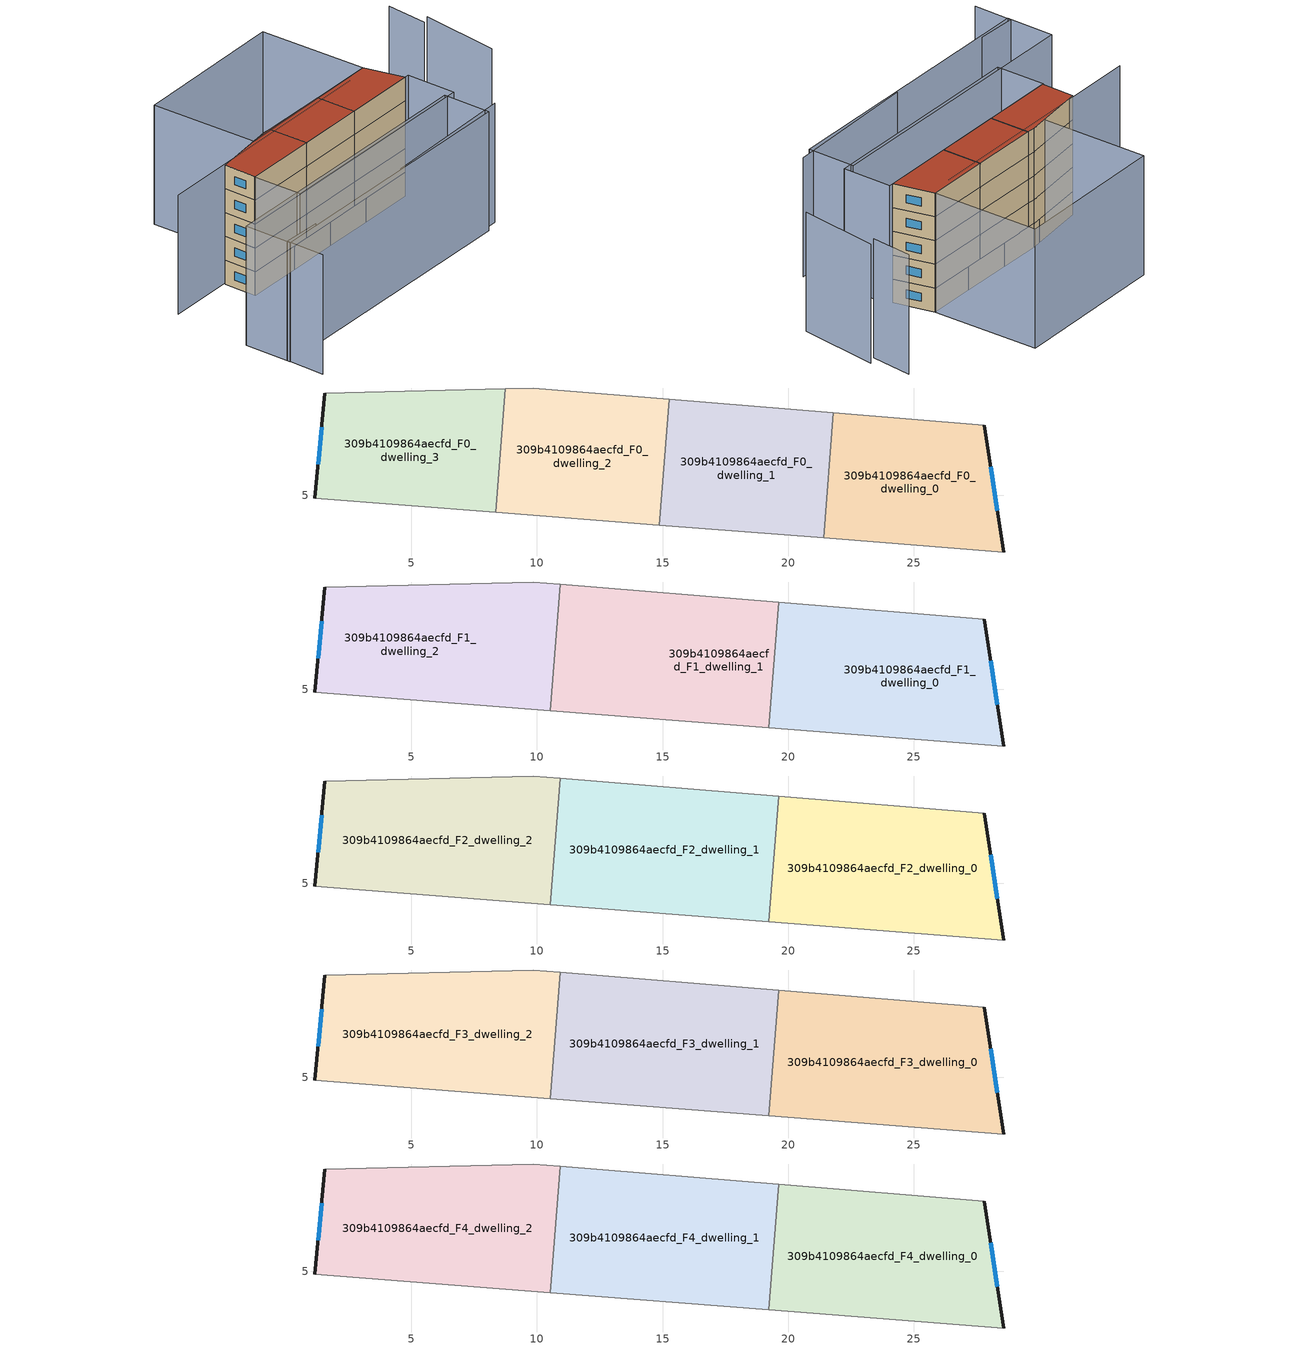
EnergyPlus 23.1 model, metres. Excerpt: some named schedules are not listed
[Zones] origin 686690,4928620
309b4109864aecfd_F0_dwelling_0
 floor ground (EU_floor_Construction): 27.81,7.78 28.58,2.74 21.42,3.3 21.81,8.28 z0
 wall outside (EU_wall_Construction): 28.58,2.74 27.81,7.78 z0:3
 wall adiabatic (EU_wall_Construction): 21.42,3.3 28.58,2.74 / 27.81,7.78 21.81,8.28 z0:3
 wall to 309b4109864aecfd_F0_dwelling_1 (EU_wall_Construction): 21.8,8.28 21.42,3.3 z0:3
 window (EU_Window_Construction): 28.33,4.38 28.06,6.14 z0.98:2.02
309b4109864aecfd_F0_dwelling_1
 floor ground (EU_floor_Construction): 21.81,8.28 21.42,3.3 14.87,3.81 15.27,8.83 z0
 wall adiabatic (EU_wall_Construction): 14.87,3.81 21.42,3.3 / 21.81,8.28 15.27,8.83 z0:3
 wall to 309b4109864aecfd_F0_dwelling_2 (EU_wall_Construction): 15.26,8.83 14.87,3.81 z0:3
309b4109864aecfd_F0_dwelling_2
 floor ground (EU_floor_Construction): 15.27,8.83 14.87,3.81 8.36,4.32 8.74,9.25 9.86,9.27 z0
 wall adiabatic (EU_wall_Construction): 15.27,8.83 9.86,9.27 8.74,9.25 / 8.36,4.32 14.87,3.81 z0:3
 wall to 309b4109864aecfd_F0_dwelling_3 (EU_wall_Construction): 8.74,9.25 8.36,4.32 z0:3
309b4109864aecfd_F0_dwelling_3
 floor ground (EU_floor_Construction): 8.74,9.25 8.36,4.32 1.16,4.88 1.55,9.07 z0
 wall outside (EU_wall_Construction): 1.55,9.07 1.16,4.88 z0:3
 wall adiabatic (EU_wall_Construction): 1.16,4.88 8.36,4.32 / 8.74,9.25 1.55,9.07 z0:3
 window (EU_Window_Construction): 1.42,7.71 1.29,6.25 z0.98:2.02
309b4109864aecfd_F1_dwelling_0
 floor to 309b4109864aecfd_F0_dwelling_0 (EU_floor_Construction): 27.81,7.78 28.58,2.74 21.42,3.3 21.8,8.28 z3
 floor to 309b4109864aecfd_F0_dwelling_1 (EU_floor_Construction): 21.8,8.28 21.42,3.3 19.23,3.47 19.62,8.46 z3
 wall outside (EU_wall_Construction): 28.58,2.74 27.81,7.78 z3:6
 wall adiabatic (EU_wall_Construction): 19.23,3.47 28.58,2.74 / 27.81,7.78 19.62,8.46 z3:6
 wall to 309b4109864aecfd_F1_dwelling_1 (EU_wall_Construction): 19.62,8.46 19.23,3.47 z3:6
 window (EU_Window_Construction): 28.33,4.38 28.06,6.14 z3.98:5.02
309b4109864aecfd_F1_dwelling_1
 floor to 309b4109864aecfd_F0_dwelling_1 (EU_floor_Construction): 19.62,8.46 19.23,3.47 14.87,3.81 15.26,8.83 z3
 floor to 309b4109864aecfd_F0_dwelling_2 (EU_floor_Construction): 15.26,8.83 14.87,3.81 10.54,4.15 10.93,9.18 z3
 wall adiabatic (EU_wall_Construction): 10.54,4.15 19.23,3.47 / 19.62,8.46 10.93,9.18 z3:6
 wall to 309b4109864aecfd_F1_dwelling_2 (EU_wall_Construction): 10.93,9.18 10.54,4.15 z3:6
309b4109864aecfd_F1_dwelling_2
 floor to 309b4109864aecfd_F0_dwelling_2 (EU_floor_Construction): 10.93,9.18 10.54,4.15 8.36,4.32 8.74,9.25 9.86,9.27 z3
 floor to 309b4109864aecfd_F0_dwelling_3 (EU_floor_Construction): 8.74,9.25 8.36,4.32 1.16,4.88 1.55,9.07 z3
 wall outside (EU_wall_Construction): 1.55,9.07 1.16,4.88 z3:6
 wall adiabatic (EU_wall_Construction): 10.93,9.18 9.86,9.27 1.55,9.07 / 1.16,4.88 10.54,4.15 z3:6
 window (EU_Window_Construction): 1.42,7.71 1.29,6.25 z3.98:5.02
309b4109864aecfd_F2_dwelling_0
 floor to 309b4109864aecfd_F1_dwelling_0 (EU_floor_Construction): 27.81,7.78 28.58,2.74 19.23,3.47 19.62,8.46 z6
 wall outside (EU_wall_Construction): 28.58,2.74 27.81,7.78 z6:9
 wall adiabatic (EU_wall_Construction): 19.23,3.47 28.58,2.74 / 27.81,7.78 19.62,8.46 z6:9
 wall to 309b4109864aecfd_F2_dwelling_1 (EU_wall_Construction): 19.62,8.46 19.23,3.47 z6:9
 window (EU_Window_Construction): 28.33,4.38 28.06,6.14 z6.98:8.02
309b4109864aecfd_F2_dwelling_1
 floor to 309b4109864aecfd_F1_dwelling_1 (EU_floor_Construction): 19.62,8.46 19.23,3.47 10.54,4.15 10.93,9.18 z6
 wall adiabatic (EU_wall_Construction): 10.54,4.15 19.23,3.47 / 19.62,8.46 10.93,9.18 z6:9
 wall to 309b4109864aecfd_F2_dwelling_2 (EU_wall_Construction): 10.93,9.18 10.54,4.15 z6:9
309b4109864aecfd_F2_dwelling_2
 floor to 309b4109864aecfd_F1_dwelling_2 (EU_floor_Construction): 10.93,9.18 10.54,4.15 1.16,4.88 1.55,9.07 9.86,9.27 z6
 wall outside (EU_wall_Construction): 1.55,9.07 1.16,4.88 z6:9
 wall adiabatic (EU_wall_Construction): 10.93,9.18 9.86,9.27 1.55,9.07 / 1.16,4.88 10.54,4.15 z6:9
 window (EU_Window_Construction): 1.42,7.71 1.29,6.25 z6.98:8.02
309b4109864aecfd_F3_dwelling_0
 floor to 309b4109864aecfd_F2_dwelling_0 (EU_floor_Construction): 27.81,7.78 28.58,2.74 19.23,3.47 19.62,8.46 z9
 wall outside (EU_wall_Construction): 28.58,2.74 27.81,7.78 z9:12
 wall adiabatic (EU_wall_Construction): 19.23,3.47 28.58,2.74 / 27.81,7.78 19.62,8.46 z9:12
 wall to 309b4109864aecfd_F3_dwelling_1 (EU_wall_Construction): 19.62,8.46 19.23,3.47 z9:12
 window (EU_Window_Construction): 28.33,4.38 28.06,6.14 z9.98:11.02
309b4109864aecfd_F3_dwelling_1
 floor to 309b4109864aecfd_F2_dwelling_1 (EU_floor_Construction): 19.62,8.46 19.23,3.47 10.54,4.15 10.93,9.18 z9
 wall adiabatic (EU_wall_Construction): 10.54,4.15 19.23,3.47 / 19.62,8.46 10.93,9.18 z9:12
 wall to 309b4109864aecfd_F3_dwelling_2 (EU_wall_Construction): 10.93,9.18 10.54,4.15 z9:12
309b4109864aecfd_F3_dwelling_2
 floor to 309b4109864aecfd_F2_dwelling_2 (EU_floor_Construction): 10.93,9.18 10.54,4.15 1.16,4.88 1.55,9.07 9.86,9.27 z9
 wall outside (EU_wall_Construction): 1.55,9.07 1.16,4.88 z9:12
 wall adiabatic (EU_wall_Construction): 10.93,9.18 9.86,9.27 1.55,9.07 / 1.16,4.88 10.54,4.15 z9:12
 window (EU_Window_Construction): 1.42,7.71 1.29,6.25 z9.98:11.02
309b4109864aecfd_F4_dwelling_0
 floor to 309b4109864aecfd_F3_dwelling_0 (EU_floor_Construction): 27.81,7.78 28.58,2.74 19.23,3.47 19.62,8.46 z12
 wall outside (EU_wall_Construction): 28.58,2.74 27.81,7.78 z12:15
 wall adiabatic (EU_wall_Construction): 19.23,3.47 28.58,2.74 / 27.81,7.78 19.62,8.46 z12:15
 wall to 309b4109864aecfd_F4_dwelling_1 (EU_wall_Construction): 19.62,8.46 19.23,3.47 z12:15
 window (EU_Window_Construction): 28.33,4.38 28.06,6.14 z12.98:14.02
 roof outside (EU_roof_Construction): 28.58,2.74 27.81,7.78 19.62,8.46 19.23,3.47 z15
309b4109864aecfd_F4_dwelling_1
 floor to 309b4109864aecfd_F3_dwelling_1 (EU_floor_Construction): 19.62,8.46 19.23,3.47 10.54,4.15 10.93,9.18 z12
 wall adiabatic (EU_wall_Construction): 10.54,4.15 19.23,3.47 / 19.62,8.46 10.93,9.18 z12:15
 wall to 309b4109864aecfd_F4_dwelling_2 (EU_wall_Construction): 10.93,9.18 10.54,4.15 z12:15
 roof outside (EU_roof_Construction): 19.23,3.47 19.62,8.46 10.93,9.18 10.54,4.15 z15
309b4109864aecfd_F4_dwelling_2
 floor to 309b4109864aecfd_F3_dwelling_2 (EU_floor_Construction): 10.93,9.18 10.54,4.15 1.16,4.88 1.55,9.07 9.86,9.27 z12
 wall outside (EU_wall_Construction): 1.55,9.07 1.16,4.88 z12:15
 wall adiabatic (EU_wall_Construction): 10.93,9.18 9.86,9.27 1.55,9.07 / 1.16,4.88 10.54,4.15 z12:15
 window (EU_Window_Construction): 1.42,7.71 1.29,6.25 z12.98:14.02
 roof outside (EU_roof_Construction): 10.54,4.15 10.93,9.18 9.86,9.27 1.55,9.07 1.16,4.88 z15
shading: -9.61,-10.59 -9.13,-5.73 / -9.13,-5.73 -4.13,-6.22 / 39.93,7.49 40.96,12.67 / 24.66,7.47 -6.85,9.84 / 11.1,-7.65 28.9,-8.63 / 38.96,-1.87 41.2,7.89 / -8.7,-0.1 27.47,-3.06 / 27.47,-3.06 26.98,-9.06 / 26.98,-9.06 -9.19,-6.11 / -9.19,-6.11 -8.7,-0.1 / 1.02,4.9 29.07,2.71 / 29.07,2.71 28.59,-3.5 / 28.59,-3.5 0.53,-1.31 / 0.53,-1.31 1.02,4.9 / 8.61,22.7 28.75,21.3 / 28.75,21.3 27.81,7.78 / 27.81,7.78 7.67,9.18 / 7.67,9.18 8.61,22.7 z0:15
[Building]
EU S2 Campaign: North Axis=0; Terrain=City; Solar Distribution=FullExterior
[Site:Location]
Bologna: Latitude=44.5; Longitude=11.25; Time Zone=1; Elevation=37
[SizingPeriod:WeatherFileDays]
AnnualSizingPeriod: Begin Month=1; Begin Day of Month=1; End Month=12; End Day of Month=31; Day of Week for Start Day=Monday; Use Weather File Daylight Saving Period=No; Use Weather File Rain and Snow Indicators=No
[MATERIAL]
EU_InternalMass_Material: Roughness=MediumRough; Thickness=0.1; Conductivity=1; Density=1800; Specific Heat=900; Thermal Absorptance=0.9; Solar Absorptance=0.7; Visible Absorptance=0.7
[MATERIAL:NOMASS] Roughness=MediumRough; Thermal Absorptance=0.9; Solar Absorptance=0.7; Visible Absorptance=0.7
Name | Thermal Resistance
EU_wall_NoMass | 0.905828
EU_roof_NoMass | 0.37593
EU_floor_NoMass | 0.67114
[WINDOWMATERIAL:SIMPLEGLAZINGSYSTEM]
EU_Window_SimpleGlazing: UFactor=4.52486; Solar Heat Gain Coefficient=0.85; Visible Transmittance=0.85
[CONSTRUCTION]
EU_wall_Construction: EU_wall_NoMass
EU_roof_Construction: EU_roof_NoMass
EU_floor_Construction: EU_floor_NoMass
EU_InternalMass_Construction: EU_InternalMass_Material
EU_Window_Construction: EU_Window_SimpleGlazing
[ZONE] Type=1; Multiplier=1; Ceiling Height=autocalculate; Floor Area=autocalculate; Part of Total Floor Area=Yes
Name | Volume
309b4109864aecfd_F0_dwelling_0 | 98.6375
309b4109864aecfd_F1_dwelling_0 | 131.512
309b4109864aecfd_F2_dwelling_0; 309b4109864aecfd_F3_dwelling_0; 309b4109864aecfd_F4_dwelling_0 | 131.521
309b4109864aecfd_F0_dwelling_1 | 98.6396
309b4109864aecfd_F1_dwelling_1 | 131.509
309b4109864aecfd_F2_dwelling_1; 309b4109864aecfd_F3_dwelling_1; 309b4109864aecfd_F4_dwelling_1 | 131.524
309b4109864aecfd_F0_dwelling_2 | 98.6323
309b4109864aecfd_F1_dwelling_2 | 131.522
309b4109864aecfd_F2_dwelling_2; 309b4109864aecfd_F3_dwelling_2; 309b4109864aecfd_F4_dwelling_2 | 131.527
309b4109864aecfd_F0_dwelling_3 | 98.6404
[INTERNALMASS] Construction=EU_InternalMass_Construction
Name | Zone or ZoneList | Surface Area
309b4109864aecfd_F0_dwelling_0_EU_InternalMass | 309b4109864aecfd_F0_dwelling_0 | 32.8794
309b4109864aecfd_F0_dwelling_1_EU_InternalMass | 309b4109864aecfd_F0_dwelling_1 | 32.8801
309b4109864aecfd_F0_dwelling_2_EU_InternalMass | 309b4109864aecfd_F0_dwelling_2 | 32.8774
309b4109864aecfd_F0_dwelling_3_EU_InternalMass | 309b4109864aecfd_F0_dwelling_3 | 32.8802
309b4109864aecfd_F1_dwelling_0_EU_InternalMass | 309b4109864aecfd_F1_dwelling_0 | 43.8404
309b4109864aecfd_F1_dwelling_1_EU_InternalMass | 309b4109864aecfd_F1_dwelling_1 | 43.8413
309b4109864aecfd_F1_dwelling_2_EU_InternalMass | 309b4109864aecfd_F1_dwelling_2 | 43.8426
309b4109864aecfd_F2_dwelling_0_EU_InternalMass | 309b4109864aecfd_F2_dwelling_0 | 43.8404
309b4109864aecfd_F2_dwelling_1_EU_InternalMass | 309b4109864aecfd_F2_dwelling_1 | 43.8413
309b4109864aecfd_F2_dwelling_2_EU_InternalMass | 309b4109864aecfd_F2_dwelling_2 | 43.8426
309b4109864aecfd_F3_dwelling_0_EU_InternalMass | 309b4109864aecfd_F3_dwelling_0 | 43.8404
309b4109864aecfd_F3_dwelling_1_EU_InternalMass | 309b4109864aecfd_F3_dwelling_1 | 43.8413
309b4109864aecfd_F3_dwelling_2_EU_InternalMass | 309b4109864aecfd_F3_dwelling_2 | 43.8426
309b4109864aecfd_F4_dwelling_0_EU_InternalMass | 309b4109864aecfd_F4_dwelling_0 | 43.8404
309b4109864aecfd_F4_dwelling_1_EU_InternalMass | 309b4109864aecfd_F4_dwelling_1 | 43.8413
309b4109864aecfd_F4_dwelling_2_EU_InternalMass | 309b4109864aecfd_F4_dwelling_2 | 43.8426
[OTHEREQUIPMENT] Fuel Type=Electricity; Design Level Calculation Method=Watts/Area; Power per Zone Floor Area=1; Fraction Latent=0; Fraction Radiant=0; Fraction Lost=0; Carbon Dioxide Generation Rate=0; EndUse Subcategory=EU_Step8_InternalGains
Name | Zone or ZoneList or Space or SpaceList | Schedule
EU_Step8_InternalGain_309b4109864aecfd_F0_dwelling_0_f000 | 309b4109864aecfd_F0_dwelling_0 | EU_Step8_GainSchedule_309b4109864aecfd_F0_dwelling_0_f000
EU_Step8_InternalGain_309b4109864aecfd_F0_dwelling_1_f000 | 309b4109864aecfd_F0_dwelling_1 | EU_Step8_GainSchedule_309b4109864aecfd_F0_dwelling_1_f000
EU_Step8_InternalGain_309b4109864aecfd_F0_dwelling_2_f000 | 309b4109864aecfd_F0_dwelling_2 | EU_Step8_GainSchedule_309b4109864aecfd_F0_dwelling_2_f000
EU_Step8_InternalGain_309b4109864aecfd_F0_dwelling_3_f000 | 309b4109864aecfd_F0_dwelling_3 | EU_Step8_GainSchedule_309b4109864aecfd_F0_dwelling_3_f000
EU_Step8_InternalGain_309b4109864aecfd_F1_dwelling_0_f000 | 309b4109864aecfd_F1_dwelling_0 | EU_Step8_GainSchedule_309b4109864aecfd_F1_dwelling_0_f000
EU_Step8_InternalGain_309b4109864aecfd_F1_dwelling_1_f000 | 309b4109864aecfd_F1_dwelling_1 | EU_Step8_GainSchedule_309b4109864aecfd_F1_dwelling_1_f000
EU_Step8_InternalGain_309b4109864aecfd_F1_dwelling_2_f000 | 309b4109864aecfd_F1_dwelling_2 | EU_Step8_GainSchedule_309b4109864aecfd_F1_dwelling_2_f000
EU_Step8_InternalGain_309b4109864aecfd_F2_dwelling_0_f000 | 309b4109864aecfd_F2_dwelling_0 | EU_Step8_GainSchedule_309b4109864aecfd_F2_dwelling_0_f000
EU_Step8_InternalGain_309b4109864aecfd_F2_dwelling_1_f000 | 309b4109864aecfd_F2_dwelling_1 | EU_Step8_GainSchedule_309b4109864aecfd_F2_dwelling_1_f000
EU_Step8_InternalGain_309b4109864aecfd_F2_dwelling_2_f000 | 309b4109864aecfd_F2_dwelling_2 | EU_Step8_GainSchedule_309b4109864aecfd_F2_dwelling_2_f000
EU_Step8_InternalGain_309b4109864aecfd_F3_dwelling_0_f000 | 309b4109864aecfd_F3_dwelling_0 | EU_Step8_GainSchedule_309b4109864aecfd_F3_dwelling_0_f000
EU_Step8_InternalGain_309b4109864aecfd_F3_dwelling_1_f000 | 309b4109864aecfd_F3_dwelling_1 | EU_Step8_GainSchedule_309b4109864aecfd_F3_dwelling_1_f000
EU_Step8_InternalGain_309b4109864aecfd_F3_dwelling_2_f000 | 309b4109864aecfd_F3_dwelling_2 | EU_Step8_GainSchedule_309b4109864aecfd_F3_dwelling_2_f000
EU_Step8_InternalGain_309b4109864aecfd_F4_dwelling_0_f000 | 309b4109864aecfd_F4_dwelling_0 | EU_Step8_GainSchedule_309b4109864aecfd_F4_dwelling_0_f000
EU_Step8_InternalGain_309b4109864aecfd_F4_dwelling_1_f000 | 309b4109864aecfd_F4_dwelling_1 | EU_Step8_GainSchedule_309b4109864aecfd_F4_dwelling_1_f000
EU_Step8_InternalGain_309b4109864aecfd_F4_dwelling_2_f000 | 309b4109864aecfd_F4_dwelling_2 | EU_Step8_GainSchedule_309b4109864aecfd_F4_dwelling_2_f000
[ZONEVENTILATION:DESIGNFLOWRATE] Schedule=EU_AlwaysOn; Design Flow Rate Calculation Method=AirChanges/Hour; Air Changes per Hour=0.73129; Ventilation Type=Natural; Fan Pressure Rise=0; Fan Total Efficiency=1; Constant Term Coefficient=1; Temperature Term Coefficient=0; Velocity Term Coefficient=0; Velocity Squared Term Coefficient=0; Minimum Indoor Temperature=-100; Maximum Indoor Temperature=100; Delta Temperature=-100; Minimum Outdoor Temperature=-100; Maximum Outdoor Temperature=100; Maximum Wind Speed=40
Name | Zone or ZoneList or Space or SpaceList
EU_ConstantAir_309b4109864aecfd_F0_dwelling_0 | 309b4109864aecfd_F0_dwelling_0
EU_ConstantAir_309b4109864aecfd_F0_dwelling_1 | 309b4109864aecfd_F0_dwelling_1
EU_ConstantAir_309b4109864aecfd_F0_dwelling_2 | 309b4109864aecfd_F0_dwelling_2
EU_ConstantAir_309b4109864aecfd_F0_dwelling_3 | 309b4109864aecfd_F0_dwelling_3
EU_ConstantAir_309b4109864aecfd_F1_dwelling_0 | 309b4109864aecfd_F1_dwelling_0
EU_ConstantAir_309b4109864aecfd_F1_dwelling_1 | 309b4109864aecfd_F1_dwelling_1
EU_ConstantAir_309b4109864aecfd_F1_dwelling_2 | 309b4109864aecfd_F1_dwelling_2
EU_ConstantAir_309b4109864aecfd_F2_dwelling_0 | 309b4109864aecfd_F2_dwelling_0
EU_ConstantAir_309b4109864aecfd_F2_dwelling_1 | 309b4109864aecfd_F2_dwelling_1
EU_ConstantAir_309b4109864aecfd_F2_dwelling_2 | 309b4109864aecfd_F2_dwelling_2
EU_ConstantAir_309b4109864aecfd_F3_dwelling_0 | 309b4109864aecfd_F3_dwelling_0
EU_ConstantAir_309b4109864aecfd_F3_dwelling_1 | 309b4109864aecfd_F3_dwelling_1
EU_ConstantAir_309b4109864aecfd_F3_dwelling_2 | 309b4109864aecfd_F3_dwelling_2
EU_ConstantAir_309b4109864aecfd_F4_dwelling_0 | 309b4109864aecfd_F4_dwelling_0
EU_ConstantAir_309b4109864aecfd_F4_dwelling_1 | 309b4109864aecfd_F4_dwelling_1
EU_ConstantAir_309b4109864aecfd_F4_dwelling_2 | 309b4109864aecfd_F4_dwelling_2
[HVACTEMPLATE:THERMOSTAT] Constant Heating Setpoint=20; Constant Cooling Setpoint=50
EU_HeatOnly_309b4109864aecfd_F0_dwelling_0; EU_HeatOnly_309b4109864aecfd_F0_dwelling_1; EU_HeatOnly_309b4109864aecfd_F0_dwelling_2; EU_HeatOnly_309b4109864aecfd_F0_dwelling_3; EU_HeatOnly_309b4109864aecfd_F1_dwelling_0; EU_HeatOnly_309b4109864aecfd_F1_dwelling_1; EU_HeatOnly_309b4109864aecfd_F1_dwelling_2; EU_HeatOnly_309b4109864aecfd_F2_dwelling_0; EU_HeatOnly_309b4109864aecfd_F2_dwelling_1; EU_HeatOnly_309b4109864aecfd_F2_dwelling_2; EU_HeatOnly_309b4109864aecfd_F3_dwelling_0; EU_HeatOnly_309b4109864aecfd_F3_dwelling_1; EU_HeatOnly_309b4109864aecfd_F3_dwelling_2; EU_HeatOnly_309b4109864aecfd_F4_dwelling_0; EU_HeatOnly_309b4109864aecfd_F4_dwelling_1; EU_HeatOnly_309b4109864aecfd_F4_dwelling_2
[HVACTEMPLATE:ZONE:IDEALLOADSAIRSYSTEM] System Availability Schedule=EU_AlwaysOn; Maximum Heating Supply Air Temperature=50; Minimum Cooling Supply Air Temperature=13; Maximum Heating Supply Air Humidity Ratio=0.0156; Minimum Cooling Supply Air Humidity Ratio=0.0077; Heating Limit=NoLimit; Cooling Limit=NoLimit; Heating Availability Schedule=EU_AlwaysOn; Cooling Availability Schedule=EU_CoolingOff; Dehumidification Control Type=ConstantSensibleHeatRatio; Cooling Sensible Heat Ratio=0.7; Dehumidification Setpoint=60; Humidification Control Type=None; Humidification Setpoint=30; Outdoor Air Method=None; Outdoor Air Flow Rate per Person=0.00944; Outdoor Air Flow Rate per Zone Floor Area=0; Outdoor Air Flow Rate per Zone=0; Demand Controlled Ventilation Type=None; Outdoor Air Economizer Type=NoEconomizer; Heat Recovery Type=None; Sensible Heat Recovery Effectiveness=0.7; Latent Heat Recovery Effectiveness=0.65
Name | Template Thermostat
309b4109864aecfd_F0_dwelling_0 | EU_HeatOnly_309b4109864aecfd_F0_dwelling_0
309b4109864aecfd_F0_dwelling_1 | EU_HeatOnly_309b4109864aecfd_F0_dwelling_1
309b4109864aecfd_F0_dwelling_2 | EU_HeatOnly_309b4109864aecfd_F0_dwelling_2
309b4109864aecfd_F0_dwelling_3 | EU_HeatOnly_309b4109864aecfd_F0_dwelling_3
309b4109864aecfd_F1_dwelling_0 | EU_HeatOnly_309b4109864aecfd_F1_dwelling_0
309b4109864aecfd_F1_dwelling_1 | EU_HeatOnly_309b4109864aecfd_F1_dwelling_1
309b4109864aecfd_F1_dwelling_2 | EU_HeatOnly_309b4109864aecfd_F1_dwelling_2
309b4109864aecfd_F2_dwelling_0 | EU_HeatOnly_309b4109864aecfd_F2_dwelling_0
309b4109864aecfd_F2_dwelling_1 | EU_HeatOnly_309b4109864aecfd_F2_dwelling_1
309b4109864aecfd_F2_dwelling_2 | EU_HeatOnly_309b4109864aecfd_F2_dwelling_2
309b4109864aecfd_F3_dwelling_0 | EU_HeatOnly_309b4109864aecfd_F3_dwelling_0
309b4109864aecfd_F3_dwelling_1 | EU_HeatOnly_309b4109864aecfd_F3_dwelling_1
309b4109864aecfd_F3_dwelling_2 | EU_HeatOnly_309b4109864aecfd_F3_dwelling_2
309b4109864aecfd_F4_dwelling_0 | EU_HeatOnly_309b4109864aecfd_F4_dwelling_0
309b4109864aecfd_F4_dwelling_1 | EU_HeatOnly_309b4109864aecfd_F4_dwelling_1
309b4109864aecfd_F4_dwelling_2 | EU_HeatOnly_309b4109864aecfd_F4_dwelling_2
